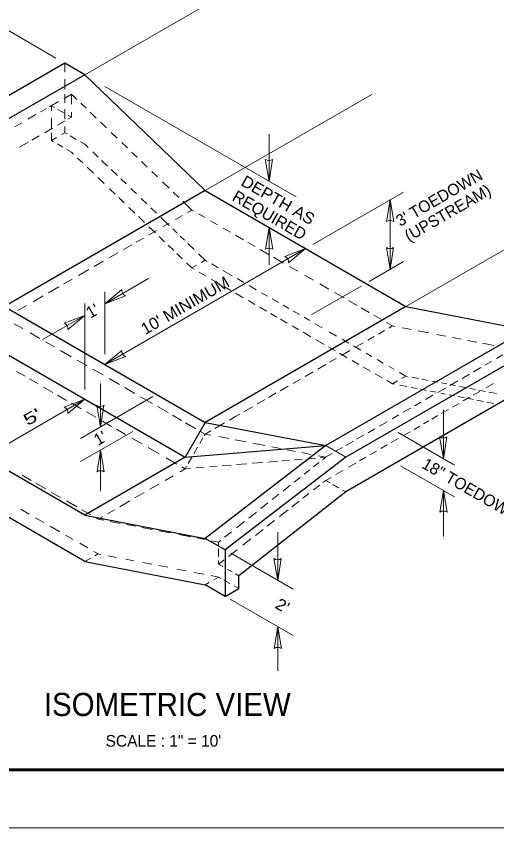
# Model space of a CAD drawing. Extents: x -80694 to -79520, y -468286 to -467583.
# Drawn here: x -80323.4 to -80240.4, y -468285.8 to -468145.8 of the extents above; entities that cross this region are included whole.
import ezdxf
from ezdxf.enums import TextEntityAlignment as Align

# ---------------------------------------------------------------- set-up
doc = ezdxf.new("R2010")
doc.units = 0
doc.header["$LTSCALE"] = 0.8
for name, color, linetype, lineweight in [('3', 7, 'Continuous', 13), ('4', 7, 'Continuous', 13), ('5', 7, 'Continuous', 13), ('63', 7, 'Continuous', 53)]:
    doc.layers.add(name, color=color, linetype=linetype, lineweight=lineweight)

msp = doc.modelspace()

# ---------------------------------------------------------------- linework, layer by layer
at = {"layer": '3', "lineweight": 25}
for p, q in [((-80314.974, -468153.885), (-80349.62, -468173.885)), ((-80311.516, -468155.886), (-80314.974, -468153.885)), ((-80311.516, -468155.886), (-80346.155, -468175.886)), ((-80290.735, -468175.886), (-80325.375, -468195.886)), ((-80325.375, -468195.886), (-80290.735, -468215.886)), ((-80256.096, -468195.886), (-80290.735, -468215.886)), ((-80235.315, -468199.882), (-80269.915, -468219.882)), ((-80328.839, -468201.883), (-80294.2, -468221.883)), ((-80231.838, -468201.883), (-80266.477, -468221.883)), ((-80290.735, -468215.886), (-80294.2, -468221.883)), ((-80290.735, -468215.886), (-80269.935, -468219.882)), ((-80311.516, -468239.882), (-80346.155, -468219.882)), ((-80294.2, -468221.883), (-80269.955, -468219.882)), ((-80269.915, -468219.882), (-80290.735, -468235.886)), ((-80294.2, -468221.883), (-80311.516, -468231.883)), ((-80266.477, -468221.883), (-80287.277, -468237.881)), ((-80311.516, -468231.883), (-80290.735, -468235.886)), ((-80287.277, -468237.881), (-80290.735, -468235.886)), ((-80287.277, -468237.881), (-80287.277, -468245.886)), ((-80311.516, -468239.882), (-80290.735, -468243.885)), ((-80284.955, -468244.561), (-80284.955, -468242.343)), ((-80287.277, -468245.886), (-80290.735, -468243.885)), ((-80287.277, -468245.886), (-80284.955, -468244.561))]:
    msp.add_line(p, q, dxfattribs=at)
at = {"layer": '3'}
for p, q in [((-80314.974, -468153.885), (-80314.974, -468155.43)), ((-80314.974, -468156.674), (-80314.974, -468158.423)), ((-80314.974, -468159.227), (-80314.974, -468160.735)), ((-80313.839, -468159.226), (-80312.894, -468160.134)), ((-80316.079, -468160.519), (-80317.642, -468161.421)), ((-80317.297, -468162.13), (-80317.297, -468161.221)), ((-80316.739, -468161.544), (-80317.297, -468161.221)), ((-80312.19, -468160.812), (-80311.295, -468161.672)), ((-80319.967, -468162.763), (-80321.337, -468163.554)), ((-80318.14, -468161.709), (-80319.161, -468162.298)), ((-80314.917, -468162.598), (-80316.171, -468161.873)), ((-80314.974, -468161.804), (-80314.974, -468163.572)), ((-80313.839, -468163.222), (-80313.839, -468162.346)), ((-80310.592, -468162.348), (-80309.545, -468163.355)), ((-80322.377, -468164.155), (-80323.623, -468164.874)), ((-80317.297, -468165.244), (-80317.297, -468163.292)), ((-80314.938, -468163.857), (-80316.23, -468164.603)), ((-80313.839, -468163.222), (-80314.456, -468163.578)), ((-80313.839, -468163.222), (-80314.376, -468162.911)), ((-80308.814, -468164.058), (-80307.77, -468165.061)), ((-80317.101, -468165.106), (-80318.443, -468165.881)), ((-80314.974, -468164.825), (-80314.974, -468165.886)), ((-80319.42, -468166.445), (-80320.645, -468167.152)), ((-80317.297, -468167.225), (-80317.297, -468165.895)), ((-80316.406, -468166.711), (-80317.297, -468167.225)), ((-80314.974, -468165.886), (-80315.539, -468166.211)), ((-80314.598, -468166.103), (-80314.974, -468165.886)), ((-80312.989, -468167.031), (-80314.028, -468166.432)), ((-80306.963, -468165.838), (-80305.918, -468166.842)), ((-80321.275, -468167.516), (-80322.803, -468168.399)), ((-80316.904, -468167.452), (-80317.297, -468167.225)), ((-80315.299, -468168.381), (-80316.266, -468167.822)), ((-80311.516, -468167.881), (-80312.247, -468167.459)), ((-80311.516, -468167.881), (-80310.916, -468168.458)), ((-80305.134, -468167.596), (-80304.168, -468168.525)), ((-80313.839, -468169.226), (-80314.601, -468168.785)), ((-80313.839, -468169.226), (-80313.476, -468169.575)), ((-80310.136, -468169.209), (-80309.217, -468170.093)), ((-80303.435, -468169.23), (-80302.495, -468170.134)), ((-80312.767, -468170.256), (-80311.879, -468171.111)), ((-80308.635, -468170.654), (-80307.595, -468171.654)), ((-80301.748, -468170.852), (-80300.745, -468171.816)), ((-80311.117, -468171.843), (-80310.026, -468172.892)), ((-80306.963, -468172.263), (-80305.897, -468173.289)), ((-80299.963, -468172.568), (-80298.994, -468173.5)), ((-80309.266, -468173.623), (-80308.175, -468174.672)), ((-80305.313, -468173.851), (-80304.399, -468174.73)), ((-80298.119, -468174.341), (-80296.939, -468175.476)), ((-80307.262, -468175.55), (-80306.297, -468176.477)), ((-80303.59, -468175.509), (-80302.601, -468176.461)), ((-80296.256, -468176.132), (-80295.265, -468177.085)), ((-80305.663, -468177.087), (-80304.724, -468177.99)), ((-80301.815, -468177.218), (-80300.826, -468178.17)), ((-80294.609, -468177.716), (-80293.039, -468179.226)), ((-80303.913, -468178.77), (-80302.874, -468179.769)), ((-80300.147, -468178.823), (-80299.152, -468179.78)), ((-80293.039, -468179.226), (-80293.786, -468179.657)), ((-80293.039, -468179.226), (-80292.696, -468179.424)), ((-80302.267, -468180.353), (-80301.224, -468181.355)), ((-80298.392, -468180.512), (-80296.932, -468181.917)), ((-80294.641, -468180.151), (-80295.891, -468180.872)), ((-80291.919, -468179.872), (-80290.767, -468180.538)), ((-80300.445, -468182.105), (-80299.332, -468183.175)), ((-80296.93, -468181.471), (-80297.992, -468182.083)), ((-80289.802, -468181.095), (-80288.602, -468181.787)), ((-80287.627, -468182.35), (-80286.384, -468183.068)), ((-80299.142, -468182.747), (-80300.489, -468183.524)), ((-80298.709, -468183.774), (-80297.738, -468184.708)), ((-80296.337, -468182.49), (-80295.584, -468183.214)), ((-80295.033, -468183.745), (-80294.313, -468184.437)), ((-80285.506, -468183.575), (-80284.124, -468184.373)), ((-80301.415, -468184.058), (-80302.669, -468184.782)), ((-80293.715, -468185.013), (-80292.658, -468186.031)), ((-80283.359, -468184.815), (-80282.099, -468185.542)), ((-80303.417, -468185.213), (-80304.85, -468186.04)), ((-80297.149, -468185.273), (-80296.144, -468186.24)), ((-80281.226, -468186.046), (-80279.673, -468186.943)), ((-80305.839, -468186.611), (-80307.346, -468187.48)), ((-80295.622, -468186.741), (-80294.702, -468187.626)), ((-80290.735, -468187.881), (-80291.389, -468188.262)), ((-80278.935, -468187.369), (-80277.203, -468188.369)), ((-80308.373, -468188.072), (-80309.928, -468188.969)), ((-80293.961, -468188.339), (-80293.039, -468189.226)), ((-80292.232, -468188.755), (-80293.039, -468189.226)), ((-80293.039, -468189.226), (-80292.655, -468189.447)), ((-80289.613, -468188.529), (-80288.486, -468189.18)), ((-80276.153, -468188.975), (-80274.759, -468189.78)), ((-80310.848, -468189.5), (-80312.626, -468190.526)), ((-80291.784, -468189.95), (-80290.589, -468190.64)), ((-80287.664, -468189.654), (-80286.099, -468190.558)), ((-80273.581, -468190.46), (-80272.025, -468191.359)), ((-80313.696, -468191.143), (-80315.198, -468192.01)), ((-80289.731, -468191.136), (-80288.231, -468192.002)), ((-80285.233, -468191.058), (-80284.043, -468191.745)), ((-80270.946, -468191.982), (-80269.396, -468192.877)), ((-80316.016, -468192.482), (-80317.769, -468193.493)), ((-80287.38, -468192.493), (-80286.297, -468193.118)), ((-80285.508, -468193.574), (-80284.154, -468194.356)), ((-80283.143, -468192.265), (-80281.914, -468192.974)), ((-80281.013, -468193.494), (-80279.999, -468194.08)), ((-80268.409, -468193.446), (-80266.766, -468194.395)), ((-80318.726, -468194.045), (-80320.452, -468195.041)), ((-80283.285, -468194.857), (-80282.158, -468195.508)), ((-80279.19, -468194.547), (-80278.037, -468195.212)), ((-80266.003, -468194.836), (-80264.515, -468195.695)), ((-80321.596, -468195.701), (-80323.076, -468196.555)), ((-80281.282, -468196.014), (-80280.152, -468196.666)), ((-80277.272, -468195.654), (-80276.308, -468196.211)), ((-80263.784, -468196.117), (-80262.415, -468196.907)), ((-80279.452, -468197.07), (-80278.375, -468197.692)), ((-80275.578, -468196.632), (-80274.483, -468197.264)), ((-80273.674, -468197.732), (-80272.694, -468198.297)), ((-80261.601, -468197.378), (-80260.377, -468198.084)), ((-80323.705, -468198.845), (-80322.246, -468199.687)), ((-80277.722, -468198.069), (-80276.582, -468198.728)), ((-80271.74, -468198.848), (-80270.564, -468199.527)), ((-80320.966, -468200.426), (-80319.292, -468201.393)), ((-80275.735, -468199.217), (-80274.632, -468199.853)), ((-80273.811, -468200.328), (-80272.485, -468201.093)), ((-80269.344, -468200.232), (-80268.066, -468200.97)), ((-80259.782, -468200.023), (-80260.818, -468200.621)), ((-80258.399, -468199.226), (-80259.056, -468199.605)), ((-80256.683, -468199.556), (-80255.102, -468199.86)), ((-80253.951, -468200.081), (-80252.12, -468200.433)), ((-80318.297, -468201.967), (-80316.766, -468202.851)), ((-80271.699, -468201.547), (-80270.208, -468202.408)), ((-80267.107, -468201.523), (-80265.95, -468202.192)), ((-80261.586, -468201.064), (-80262.636, -468201.67)), ((-80250.822, -468200.683), (-80249.27, -468200.981)), ((-80248.039, -468201.218), (-80246.567, -468201.501)), ((-80245.454, -468201.715), (-80243.81, -468202.031)), ((-80269.422, -468202.862), (-80268.233, -468203.548)), ((-80265.108, -468202.677), (-80263.892, -468203.38)), ((-80263.459, -468202.145), (-80264.895, -468202.973)), ((-80242.884, -468202.21), (-80240.906, -468202.59)), ((-80315.723, -468203.453), (-80313.855, -468204.532)), ((-80267.552, -468203.941), (-80266.219, -468204.711)), ((-80265.768, -468203.477), (-80267.196, -468204.301)), ((-80262.964, -468203.916), (-80261.956, -468204.498)), ((-80239.363, -468204.229), (-80240.462, -468204.863)), ((-80312.84, -468205.118), (-80311.107, -468206.119)), ((-80269.935, -468205.881), (-80271.299, -468206.668)), ((-80268.101, -468204.823), (-80269.258, -468205.49)), ((-80265.375, -468205.198), (-80264.183, -468205.887)), ((-80261.058, -468205.016), (-80259.985, -468205.635)), ((-80241.321, -468205.359), (-80242.43, -468205.998)), ((-80323.335, -468207.063), (-80321.85, -468207.92)), ((-80310.155, -468206.668), (-80308.382, -468207.692)), ((-80272.086, -468207.122), (-80273.503, -468207.939)), ((-80263.413, -468206.331), (-80262.191, -468207.037)), ((-80261.386, -468207.502), (-80260.182, -468208.197)), ((-80258.973, -468206.22), (-80258.174, -468206.681)), ((-80257.216, -468207.234), (-80256.096, -468207.881)), ((-80245.119, -468207.551), (-80246.392, -468208.285)), ((-80243.16, -468206.42), (-80244.41, -468207.141)), ((-80321.054, -468208.38), (-80319.58, -468209.231)), ((-80307.333, -468208.298), (-80305.54, -468209.333)), ((-80274.299, -468208.398), (-80275.606, -468209.152)), ((-80259.377, -468208.661), (-80258.399, -468209.226)), ((-80257.538, -468208.723), (-80258.399, -468209.226)), ((-80256.096, -468207.881), (-80256.856, -468208.324)), ((-80256.096, -468207.881), (-80255.805, -468207.937)), ((-80255.037, -468208.085), (-80253.907, -468208.302)), ((-80253.328, -468208.413), (-80252.267, -468208.618)), ((-80251.604, -468208.745), (-80250.55, -468208.948)), ((-80247.131, -468208.712), (-80248.511, -468209.508)), ((-80318.632, -468209.778), (-80317.044, -468210.695)), ((-80304.62, -468209.864), (-80302.877, -468210.87)), ((-80276.412, -468209.618), (-80277.787, -468210.411)), ((-80258.399, -468209.226), (-80258.056, -468209.292)), ((-80257.107, -468209.474), (-80255.928, -468209.701)), ((-80255.2, -468209.841), (-80254.113, -468210.05)), ((-80253.511, -468210.166), (-80252.536, -468210.353)), ((-80249.157, -468209.881), (-80250.568, -468210.695)), ((-80249.952, -468209.063), (-80249.039, -468209.239)), ((-80248.44, -468209.354), (-80247.533, -468209.529)), ((-80246.85, -468209.66), (-80245.796, -468209.863)), ((-80245.058, -468210.005), (-80244.057, -468210.198)), ((-80243.48, -468210.309), (-80242.321, -468210.531)), ((-80240.987, -468209.169), (-80242.166, -468209.851)), ((-80316.224, -468211.168), (-80314.669, -468212.066)), ((-80301.891, -468211.44), (-80299.856, -468212.615)), ((-80278.458, -468210.798), (-80279.783, -468211.562)), ((-80251.424, -468211.189), (-80252.722, -468211.938)), ((-80251.878, -468210.48), (-80250.828, -468210.682)), ((-80250.067, -468210.828), (-80249.246, -468210.986)), ((-80248.6, -468211.11), (-80247.669, -468211.289)), ((-80247.081, -468211.402), (-80245.951, -468211.62)), ((-80245.098, -468211.543), (-80246.172, -468212.164)), ((-80245.45, -468211.716), (-80244.436, -468211.911)), ((-80243.345, -468210.531), (-80244.486, -468211.19)), ((-80241.759, -468210.64), (-80240.459, -468210.89)), ((-80313.799, -468212.569), (-80312.134, -468213.53)), ((-80298.986, -468213.117), (-80297.156, -468214.173)), ((-80282.555, -468213.161), (-80284.046, -468214.022)), ((-80280.405, -468211.921), (-80281.747, -468212.695)), ((-80253.489, -468212.381), (-80254.549, -468212.993)), ((-80246.898, -468212.583), (-80248.026, -468213.235)), ((-80243.853, -468212.023), (-80242.705, -468212.244)), ((-80242.134, -468212.354), (-80240.903, -468212.59)), ((-80311.225, -468214.055), (-80309.644, -468214.968)), ((-80284.775, -468214.442), (-80285.499, -468214.86)), ((-80257.283, -468214.571), (-80258.473, -468215.257)), ((-80255.267, -468213.407), (-80256.528, -468214.135)), ((-80248.757, -468213.657), (-80249.961, -468214.352)), ((-80308.473, -468215.643), (-80306.888, -468216.559)), ((-80296.367, -468214.629), (-80294.804, -468215.532)), ((-80294.115, -468215.93), (-80292.337, -468216.956)), ((-80287.396, -468215.954), (-80289.051, -468216.909)), ((-80285.514, -468214.868), (-80286.543, -468215.462)), ((-80259.325, -468215.749), (-80260.658, -468216.518)), ((-80252.174, -468215.63), (-80253.052, -468216.137)), ((-80250.58, -468214.709), (-80251.626, -468215.314)), ((-80306.036, -468217.051), (-80304.496, -468217.94)), ((-80291.642, -468217.357), (-80290.735, -468217.881)), ((-80289.761, -468217.318), (-80290.735, -468217.881)), ((-80261.429, -468216.963), (-80262.618, -468217.649)), ((-80253.681, -468216.5), (-80254.668, -468217.07)), ((-80303.397, -468218.575), (-80301.625, -468219.598)), ((-80291.128, -468218.56), (-80291.653, -468219.47)), ((-80290.735, -468217.881), (-80290.923, -468218.205)), ((-80290.735, -468217.881), (-80289.77, -468218.067)), ((-80288.4, -468218.33), (-80286.628, -468218.671)), ((-80263.298, -468218.042), (-80264.585, -468218.785)), ((-80257.425, -468218.662), (-80258.615, -468219.349)), ((-80255.375, -468217.478), (-80256.621, -468218.198)), ((-80300.605, -468220.186), (-80298.702, -468221.285)), ((-80292.041, -468220.144), (-80292.692, -468221.272)), ((-80285.602, -468218.869), (-80283.638, -468219.246)), ((-80282.521, -468219.462), (-80280.465, -468219.857)), ((-80279.246, -468220.092), (-80277.732, -468220.383)), ((-80266.477, -468221.883), (-80269.935, -468219.882)), ((-80265.155, -468219.114), (-80266.442, -468219.856)), ((-80259.31, -468219.751), (-80260.393, -468220.376)), ((-80276.655, -468220.59), (-80275.171, -468220.876)), ((-80274.057, -468221.09), (-80272.502, -468221.389)), ((-80268.788, -468221.21), (-80269.955, -468221.883)), ((-80267.042, -468220.202), (-80268.176, -468220.857)), ((-80261.151, -468220.814), (-80262.301, -468221.478)), ((-80297.477, -468221.993), (-80295.612, -468223.07)), ((-80293.037, -468221.87), (-80293.653, -468222.937)), ((-80282.61, -468222.928), (-80280.766, -468222.776)), ((-80279.929, -468222.707), (-80278.211, -468222.565)), ((-80277.49, -468222.505), (-80276.168, -468222.396)), ((-80275.389, -468222.332), (-80273.956, -468222.214)), ((-80273.076, -468222.141), (-80271.701, -468222.028)), ((-80271.11, -468222.814), (-80272.028, -468223.541)), ((-80271.149, -468221.65), (-80269.935, -468221.883)), ((-80270.867, -468221.959), (-80269.955, -468221.883)), ((-80269.935, -468221.883), (-80270.454, -468222.295)), ((-80264.753, -468222.893), (-80266.014, -468223.622)), ((-80263.005, -468221.884), (-80264.111, -468222.523)), ((-80295.077, -468224.392), (-80294.2, -468223.885)), ((-80294.782, -468223.549), (-80294.2, -468223.885)), ((-80293.95, -468223.451), (-80294.2, -468223.885)), ((-80294.2, -468223.885), (-80293.256, -468223.807)), ((-80292.308, -468223.729), (-80290.903, -468223.613)), ((-80289.997, -468223.538), (-80288.665, -468223.428)), ((-80287.792, -468223.356), (-80286.234, -468223.227)), ((-80285.304, -468223.15), (-80283.575, -468223.008)), ((-80272.677, -468224.055), (-80273.658, -468224.832)), ((-80266.978, -468224.179), (-80268.16, -468224.861)), ((-80322.316, -468225.005), (-80320.784, -468225.889)), ((-80297.642, -468225.874), (-80296.248, -468225.068)), ((-80274.349, -468225.38), (-80275.394, -468226.207)), ((-80269.011, -468225.352), (-80269.935, -468225.886)), ((-80319.955, -468226.367), (-80318.259, -468227.347)), ((-80300.319, -468227.421), (-80298.738, -468226.508)), ((-80276.045, -468226.723), (-80277.294, -468227.712)), ((-80270.942, -468226.674), (-80272.026, -468227.521)), ((-80269.935, -468225.886), (-80270.401, -468226.251)), ((-80269.187, -468226.317), (-80269.935, -468225.886)), ((-80267.735, -468227.155), (-80268.721, -468226.586)), ((-80317.332, -468227.882), (-80315.695, -468228.827)), ((-80302.877, -468228.9), (-80301.291, -468227.983)), ((-80278.001, -468228.272), (-80279.172, -468229.199)), ((-80272.837, -468228.155), (-80273.882, -468228.973)), ((-80266.477, -468227.881), (-80267.035, -468227.559)), ((-80314.676, -468229.415), (-80312.902, -468230.44)), ((-80305.496, -468230.414), (-80303.743, -468229.4)), ((-80279.895, -468229.772), (-80281.109, -468230.733)), ((-80274.484, -468229.443), (-80275.759, -468230.441)), ((-80322.56, -468230.861), (-80321.141, -468231.68)), ((-80312.047, -468230.934), (-80310.459, -468231.85)), ((-80307.61, -468231.635), (-80306.424, -468230.95)), ((-80281.898, -468231.358), (-80283.176, -468232.37)), ((-80276.429, -468230.965), (-80277.885, -468232.103)), ((-80320.031, -468232.321), (-80318.619, -468233.136)), ((-80309.857, -468232.198), (-80309.22, -468232.566)), ((-80309.22, -468232.566), (-80308.423, -468232.105)), ((-80308.25, -468232.75), (-80309.22, -468232.566)), ((-80317.504, -468233.78), (-80315.854, -468234.733)), ((-80305.411, -468233.29), (-80307.133, -468232.963)), ((-80302.779, -468233.791), (-80304.307, -468233.5)), ((-80299.914, -468234.336), (-80301.672, -468234.002)), ((-80283.964, -468232.994), (-80285.335, -468234.08)), ((-80278.786, -468232.808), (-80280.015, -468233.769)), ((-80314.837, -468235.32), (-80313.514, -468236.084)), ((-80296.747, -468234.938), (-80298.769, -468234.554)), ((-80293.237, -468235.606), (-80295.267, -468235.22)), ((-80286.221, -468234.781), (-80287.377, -468235.697)), ((-80280.755, -468234.348), (-80282.075, -468235.38)), ((-80312.392, -468236.732), (-80311.021, -468237.523)), ((-80290.747, -468236.08), (-80292.179, -468235.807)), ((-80288.419, -468236.523), (-80289.586, -468236.301)), ((-80288.049, -468236.229), (-80288.419, -468236.523)), ((-80288.419, -468237.228), (-80288.419, -468236.523)), ((-80282.842, -468235.98), (-80284.238, -468237.072)), ((-80288.419, -468239.016), (-80288.419, -468237.685)), ((-80285.238, -468237.854), (-80286.707, -468239.002)), ((-80311.516, -468239.882), (-80310.499, -468239.298)), ((-80309.815, -468238.905), (-80309.22, -468238.563)), ((-80307.472, -468238.899), (-80306.046, -468239.174)), ((-80304.437, -468239.483), (-80303.087, -468239.743)), ((-80287.463, -468239.594), (-80288.419, -468240.341)), ((-80288.419, -468240.341), (-80288.419, -468239.682)), ((-80301.477, -468240.053), (-80299.965, -468240.344)), ((-80298.729, -468240.582), (-80297.181, -468240.88)), ((-80295.658, -468241.173), (-80293.997, -468241.493)), ((-80287.691, -468240.762), (-80288.419, -468240.341)), ((-80292.674, -468241.747), (-80290.962, -468242.076)), ((-80289.705, -468242.318), (-80288.419, -468242.566)), ((-80289.219, -468243.021), (-80288.419, -468242.566)), ((-80287.967, -468242.826), (-80288.419, -468242.566)), ((-80286.101, -468241.681), (-80286.874, -468241.234)), ((-80284.955, -468242.343), (-80285.519, -468242.016)), ((-80290.735, -468243.885), (-80290.057, -468243.498)), ((-80286.504, -468243.669), (-80287.534, -468243.076)), ((-80284.955, -468244.561), (-80285.764, -468244.094))]:
    msp.add_line(p, q, dxfattribs=at)
at = {"layer": '3', "lineweight": 25}
for points in [[(-80311.516, -468155.886), (-80290.735, -468175.886), (-80256.096, -468195.886), (-80235.315, -468199.882)], [(-80311.516, -468231.883), (-80346.155, -468211.883), (-80366.936, -468191.883)], [(-80231.838, -468201.883), (-80231.838, -468213.885), (-80234.161, -468215.223), (-80234.161, -468209.226), (-80266.477, -468227.881), (-80284.955, -468242.343)]]:
    msp.add_lwpolyline(points, dxfattribs=at)
at = {"layer": '3'}
for points in [[(-80313.839, -468160.953), (-80313.839, -468159.226), (-80315.105, -468159.957)], [(-80291.895, -468186.765), (-80290.735, -468187.881), (-80290.369, -468188.093)], [(-80259.452, -468198.618), (-80258.399, -468199.226), (-80257.993, -468199.304)], [(-80309.988, -468238.12), (-80309.22, -468238.563), (-80308.78, -468238.648)]]:
    msp.add_lwpolyline(points, dxfattribs=at)
at = {"layer": '4'}
for p, q in [((-80311.516, -468155.886), (-80282.737, -468139.285)), ((-80290.735, -468175.886), (-80261.956, -468159.285)), ((-80256.096, -468195.886), (-80227.317, -468179.285))]:
    msp.add_line(p, q, dxfattribs=at)
at = {"layer": '5'}
for p, q in [((-80316.516, -468153.005), (-80328.714, -468145.965)), ((-80308.056, -468157.903), (-80275.02, -468176.962)), ((-80279.718, -468166.122), (-80279.718, -468174.246)), ((-80279.1, -468170.498), (-80279.115, -468170.486)), ((-80272.179, -468185.164), (-80256.497, -468176.122)), ((-80258.819, -468177.461), (-80258.819, -468189.462)), ((-80279.718, -468182.244), (-80279.718, -468188.701)), ((-80259.435, -468181.208), (-80259.417, -468181.221)), ((-80308.058, -468205.886), (-80273.419, -468185.886)), ((-80280.335, -468185.988), (-80280.315, -468186.004)), ((-80258.2, -468185.718), (-80258.216, -468185.702)), ((-80276.969, -468187.222), (-80276.976, -468187.244)), ((-80262.435, -468191.542), (-80256.497, -468188.124)), ((-80308.058, -468195.4), (-80300.499, -468191.024)), ((-80308.058, -468204.101), (-80308.058, -468193.34)), ((-80272.336, -468197.264), (-80263.8, -468192.343)), ((-80304.507, -468194.06), (-80304.495, -468194.042)), ((-80311.516, -468210.204), (-80311.516, -468195.341)), ((-80318.8, -468201.582), (-80311.516, -468197.402)), ((-80315.069, -468198.742), (-80315.079, -468198.76)), ((-80304.507, -468204.54), (-80304.495, -468204.521)), ((-80308.819, -468216.66), (-80308.819, -468209.141)), ((-80299.758, -468211.424), (-80312.277, -468218.662)), ((-80311.516, -468211.883), (-80328.839, -468221.883)), ((-80308.2, -468212.938), (-80308.216, -468212.92)), ((-80315.069, -468213.222), (-80315.079, -468213.242)), ((-80249.62, -468213.721), (-80249.62, -468222.126)), ((-80303.216, -468217.421), (-80312.277, -468222.645)), ((-80257.443, -468217.598), (-80247.98, -468223.064)), ((-80249, -468218.378), (-80249.016, -468218.366)), ((-80308.819, -468227.763), (-80308.819, -468220.643)), ((-80309.435, -468224.388), (-80309.417, -468224.403)), ((-80257.007, -468223.341), (-80247.697, -468228.701)), ((-80247.98, -468223.064), (-80247.658, -468223.242)), ((-80249.62, -468227.605), (-80249.62, -468235.564)), ((-80250.235, -468231.348), (-80250.217, -468231.365)), ((-80278.216, -468234.803), (-80278.216, -468243.124)), ((-80286.295, -468238.454), (-80275.539, -468244.666)), ((-80277.6, -468239.378), (-80277.619, -468239.364)), ((-80286.448, -468246.38), (-80275.539, -468252.664)), ((-80278.216, -468251.122), (-80278.216, -468258.721)), ((-80278.835, -468254.868), (-80278.819, -468254.882))]:
    msp.add_line(p, q, dxfattribs=at)
for points in [[(-80279.115, -468170.486), (-80279.718, -468174.246), (-80280.355, -468170.486), (-80280.355, -468170.499)], [(-80259.417, -468181.221), (-80258.819, -468177.461), (-80258.176, -468181.221), (-80258.183, -468181.208)], [(-80280.315, -468186.004), (-80279.718, -468182.244), (-80279.075, -468186.004), (-80279.082, -468185.991)], [(-80276.976, -468187.244), (-80273.419, -468185.886), (-80276.359, -468188.32), (-80276.339, -468188.307)], [(-80258.216, -468185.702), (-80258.819, -468189.462), (-80259.456, -468185.702), (-80259.449, -468185.715)], [(-80304.495, -468194.042), (-80308.058, -468195.4), (-80305.119, -468192.966), (-80305.138, -468192.979)], [(-80315.079, -468198.76), (-80311.516, -468197.402), (-80314.456, -468199.843), (-80314.443, -468199.83)], [(-80304.495, -468204.521), (-80308.058, -468205.886), (-80305.119, -468203.445), (-80305.138, -468203.458)], [(-80315.079, -468213.242), (-80311.516, -468211.883), (-80314.456, -468214.324), (-80314.443, -468214.305)], [(-80308.216, -468212.92), (-80308.819, -468216.68), (-80309.456, -468212.92), (-80309.449, -468212.94)], [(-80249.016, -468218.366), (-80249.62, -468222.126), (-80250.256, -468218.366), (-80250.25, -468218.379)], [(-80309.417, -468224.403), (-80308.819, -468220.643), (-80308.176, -468224.403), (-80308.183, -468224.39)], [(-80250.217, -468231.365), (-80249.62, -468227.605), (-80248.977, -468231.365), (-80248.983, -468231.345)], [(-80277.619, -468239.364), (-80278.216, -468243.124), (-80278.859, -468239.364), (-80278.852, -468239.377)], [(-80278.819, -468254.882), (-80278.216, -468251.122), (-80277.579, -468254.882), (-80277.586, -468254.869)]]:
    msp.add_lwpolyline(points, dxfattribs=at)
for centre, start, end in [((-80279.7261, -468169.5224), 237.30964, 302.70483), ((-80258.8088, -468182.1841), 57.30964, 122.70483), ((-80279.7088, -468186.9641), 57.30964, 122.70483), ((-80258.8261, -468184.7424), 237.30964, 302.70483), ((-80277.5005, -468188.2529), 357.33421, 62.7294), ((-80303.9775, -468193.0284), 177.40699, 242.80218), ((-80315.6005, -468199.7729), 357.33421, 62.7294), ((-80303.9775, -468203.5084), 177.40699, 242.80218), ((-80308.8261, -468211.9624), 237.30964, 302.70483), ((-80315.6005, -468214.2529), 357.33421, 62.7294), ((-80249.6261, -468217.4024), 237.30964, 302.70483), ((-80308.8088, -468225.3641), 57.30964, 122.70483), ((-80249.6088, -468232.3241), 57.30964, 122.70483), ((-80278.2261, -468238.4024), 237.30964, 302.70483), ((-80278.2088, -468255.8441), 57.30964, 122.70483)]:
    msp.add_arc(centre, 1.1596, start, end, dxfattribs=at)
at = {"layer": '63', "lineweight": 13}
msp.add_lwpolyline([(-80693.683, -467845.818), (-80013.683, -467845.818), (-80013.683, -468285.818), (-80693.683, -468285.818)], close=True, dxfattribs=at)
at = {"layer": '63', "lineweight": 60}
msp.add_lwpolyline([(-80663.683, -467855.818), (-80023.683, -467855.818), (-80023.683, -468275.818), (-80663.683, -468275.818)], close=True, dxfattribs=at)

# ---------------------------------------------------------------- texts
at = {"layer": '5'}
for s, rotation, p in [("3' TOEDOWN", 30, (-80257.081, -468182.146)), ('(UPSTREAM)', 30, (-80255.578, -468184.744)), ('REQUIRED', 330, (-80286.241, -468177.461)), ("1'", 30, (-80310.578, -468198.005)), ("1'", 30, (-80309.239, -468219.941)), ('18" TOEDOWN', 330, (-80253.518, -468223.622))]:
    msp.add_text(s, height=2, rotation=rotation, dxfattribs=at).set_placement(p)
for s, rotation, width, p in [('DEPTH AS', 330, 1.05, (-80284.738, -468174.862)), ("10' MINIMUM", 30, 1.05, (-80301.113, -468200.836)), ("5'", 30, 1.5, (-80321.418, -468216.542)), ("2'", 330, 1.1, (-80278.839, -468247.802))]:
    msp.add_text(s, height=2, rotation=rotation, dxfattribs=dict(at, width=width)).set_placement(p)
at = {"layer": '5', "width": 0.95}
msp.add_text('ISOMETRIC VIEW', height=4, dxfattribs=at).set_placement((-80297.279, -468266.542), align=Align.CENTER)
at = {"layer": '5'}
msp.add_text('SCALE : 1" = 10\'', height=2, dxfattribs=at).set_placement((-80297.949, -468271.824), align=Align.CENTER)

doc.saveas('drawing.dxf')
